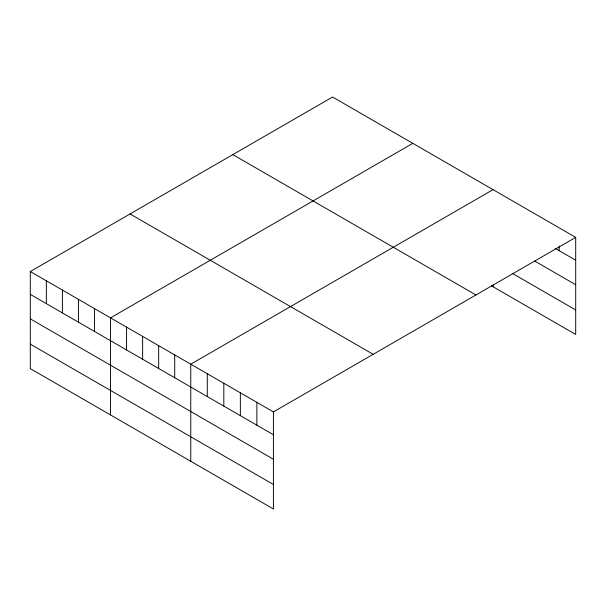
<?xml version="1.0" encoding="UTF-8"?>
<svg xmlns="http://www.w3.org/2000/svg" width="606" height="606" viewBox="0 0 606 606"><rect width="100%" height="100%" fill="white"/><g stroke="black" fill="none" stroke-linecap="round" stroke-linejoin="round"><path stroke-width="0.91" d="M575.7 237.378L273.42 411.906L273.42 508.979L30.3 368.622L30.3 271.541L332.58 97.021L575.7 237.378L575.7 334.459L491.436 285.812M412.815 143.342L110.527 317.862L110.527 414.936M493.042 189.655L190.754 364.183L190.754 461.257M555.232 248.407L575.7 260.224M534.765 261.088L575.7 284.722M512.721 273.601L575.7 309.961M232.833 154.613L475.945 294.97M130.055 213.948L373.167 354.313M30.3 271.541L273.42 411.906M30.3 294.38L273.42 434.744M30.3 318.877L273.42 459.242M30.3 344.125L273.42 484.482M559.171 246.112L559.171 250.679M493.042 284.85L493.042 286.736M256.883 402.361L256.883 425.2M240.355 392.817L240.355 415.655M223.819 383.272L223.819 406.111M207.29 373.728L207.29 396.566M174.71 354.919L174.71 377.758M158.666 345.655L158.666 368.493M142.622 336.391L142.622 359.229M126.571 327.126L126.571 349.965M94.483 308.598L94.483 331.437M78.439 299.334L78.439 322.172M62.388 290.069L62.388 312.908M46.344 280.805L46.344 303.644"/></g></svg>
